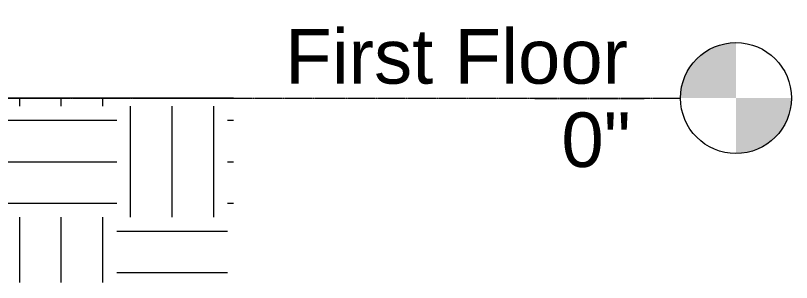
# Model space of a CAD drawing. Header units: inches. Extents: x 21386 to 98813, y -290 to 853.
# Drawn here: x 39913.9 to 40249.7, y -79.8 to 35.7 of the extents above; entities that cross this region are included whole.
import ezdxf

# ---------------------------------------------------------------- set-up
doc = ezdxf.new("R2010")
doc.units = ezdxf.units.IN
doc.header["$MEASUREMENT"] = 0
doc.linetypes.add('Grid Line 1_2_', pattern=[0.875, 0.5, -0.125, 0.125, -0.125])
doc.layers.add('A-FLOR-LEVL', color=51, linetype='Continuous', lineweight=9)
doc.layers.add('C-TOPO', color=7, linetype='Continuous', lineweight=13)
doc.styles.add('Arial_1', font='arial.ttf', dxfattribs={"height": 23.60479})
pattern_1 = [(0, (-87914.36, 98.42), (48, 48), [48, -48]), (0, (-87914.36, 116.42), (48, 48), [48, -48]), (0, (-87914.36, 134.42), (48, 48), [48, -48]), (90, (-87908.36, 140.42), (-48, 48), [48, -48]), (90, (-87890.36, 140.42), (-48, 48), [48, -48]), (90, (-87872.36, 140.42), (-48, 48), [48, -48])]

# ---------------------------------------------------------------- blocks, each defined once
blk = doc.blocks.new('Level - Level Head - Circle-15001-Building Section - East_West looking South')
at = {"layer": 'A-FLOR-LEVL'}
h = blk.add_hatch(color=256, dxfattribs=at)
edge = h.paths.add_edge_path(flags=0)
edge.add_line((-21654.64, 0), (-21678.64, 0))
edge.add_arc((-21654.64, 0), 24, 90, 180, ccw=False)
edge.add_line((-21654.64, 24), (-21654.64, 0))
h = blk.add_hatch(color=256, dxfattribs=at)
edge = h.paths.add_edge_path(flags=0)
edge.add_line((-21654.64, -24), (-21654.64, 0))
edge.add_line((-21654.64, 0), (-21630.64, 0))
edge.add_arc((-21654.64, 0), 24, 270, 360, ccw=False)
blk.add_circle((-21654.64, 0), 24, dxfattribs=at)

msp = doc.modelspace()

# ---------------------------------------------------------------- hatches: boundary and pattern name
at = {"layer": 'C-TOPO', "lineweight": 9}
h = msp.add_hatch(dxfattribs=at)
h.set_pattern_fill('FP_47', color=8, style=0, pattern_type=2)
h.set_pattern_definition(pattern_1)
h.paths.add_polyline_path([(39883.09, -79.82), (39969.06, -79.82), (39969.06, 0), (39824.15, 0), (39824.15, -36), (39827.15, -36), (39827.15, -48), (39822.15, -48), (39822.15, -79.82), (39867.91, -79.82)], flags=0)
h = msp.add_hatch(dxfattribs=at)
h.set_pattern_fill('FP_47', color=8, style=0, pattern_type=2)
h.set_pattern_definition(pattern_1)
h.paths.add_polyline_path([(40008.28, -79.82), (40008.28, 0), (39969.06, 0), (39969.06, -79.82)], flags=0)

# ---------------------------------------------------------------- linework, layer by layer
at = {"layer": 'C-TOPO'}
for p, q in [((39927.16, 0), (39906.94, 0)), ((39929.48, 0), (39927.16, 0)), ((39969.06, 0), (39929.48, 0)), ((40008.28, 0), (39969.06, 0))]:
    msp.add_line(p, q, dxfattribs=at)
at = {"layer": 'C-TOPO', "color": 8, "lineweight": 9}
for p, q in [((39906.94, 0), (39927.16, 0)), ((39929.48, 0), (39927.16, 0)), ((39969.06, 0), (39929.48, 0)), ((39969.06, 0), (40008.28, 0))]:
    msp.add_line(p, q, dxfattribs=at)

# ---------------------------------------------------------------- block references
at = {"layer": 'A-FLOR-LEVL'}
msp.add_blockref('Level - Level Head - Circle-15001-Building Section - East_West looking South', (61880.29, 0), dxfattribs=at)

# ---------------------------------------------------------------- next in the draw order: texts
at = {"layer": 'A-FLOR-LEVL', "insert": (40178.96, 29.84), "char_height": 23.6048, "width": 176.256, "attachment_point": 3, "line_spacing_factor": 0.938532, "style": 'Arial_1', "bg_fill": 3, "box_fill_scale": 1.25, "bg_fill_color": 0, "bg_fill_transparency": 0}
msp.add_mtext('First Floor', dxfattribs=at)

# ---------------------------------------------------------------- next in the draw order: texts
at = {"layer": 'A-FLOR-LEVL', "insert": (40180.13, -6.23), "char_height": 23.605, "width": 35.712, "attachment_point": 3, "line_spacing_factor": 0.938532, "style": 'Arial_1', "bg_fill": 3, "box_fill_scale": 1.25, "bg_fill_color": 0, "bg_fill_transparency": 0}
msp.add_mtext('0"', dxfattribs=at)

# ---------------------------------------------------------------- next in the draw order: linework, layer by layer
at = {"layer": 'A-FLOR-LEVL', "linetype": 'Grid Line 1_2_'}
msp.add_line((35322.97, 0), (40201.66, 0), dxfattribs=at)

doc.saveas('drawing.dxf')
